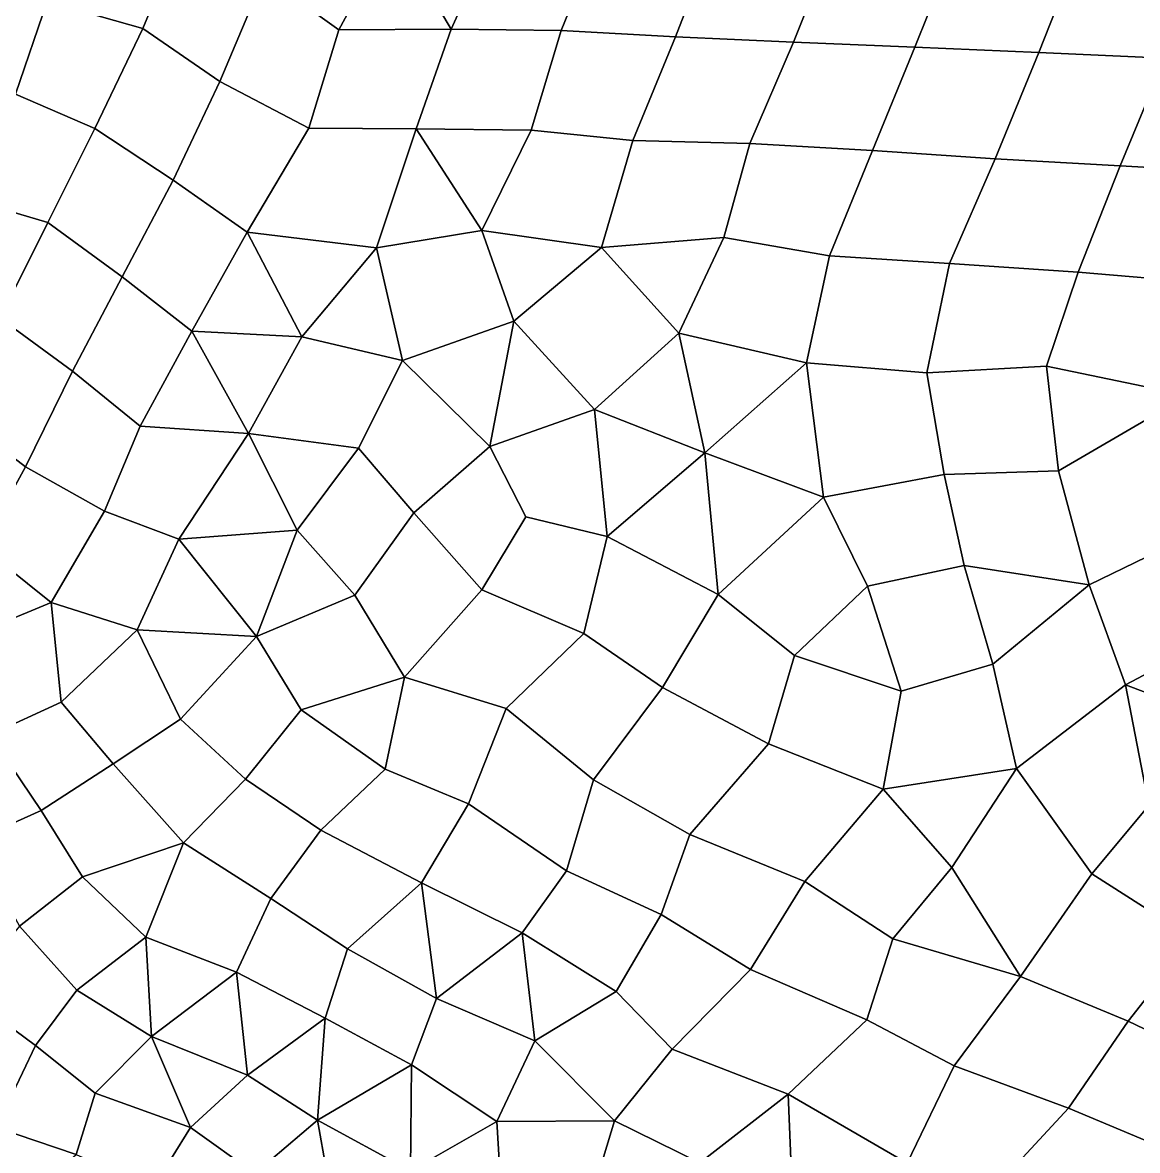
# Model space of a CAD drawing. Extents: x 391089 to 406232, y 6461839 to 6471033.
# Drawn here: x 402621.2 to 402699.2, y 6469745.9 to 6469824.8 of the extents above; entities that cross this region are included whole.
import ezdxf

# ---------------------------------------------------------------- set-up
doc = ezdxf.new("R2010")
doc.units = 0
doc.layers.add('MESH_ELEMS', color=18, linetype='CONTINUOUS')
doc.layers.add('MESH_NODES', color=18, linetype='CONTINUOUS')

msp = doc.modelspace()

# ---------------------------------------------------------------- linework, layer by layer
at = {"layer": 'MESH_ELEMS', "color": 178}
for points in [[(402647.092, 6469831.21, 1.394), (402640.958, 6469834.7, 1.335), (402638.12, 6469828.01, 1.353), (402643.343, 6469824.27, 1.364)], [(402629.634, 6469824.36, 1.213), (402632.604, 6469831.5, 1.264), (402625.86, 6469833.18, 1.178), (402622.952, 6469826.24, 1.129)], [(402638.12, 6469828.01, 1.353), (402632.604, 6469831.5, 1.264), (402629.634, 6469824.36, 1.213), (402635.022, 6469820.64, 1.273)], [(402651.213, 6469824.3, 1.424), (402654.504, 6469831.62, 1.412), (402647.092, 6469831.21, 1.394), (402651.213, 6469824.3, 1.424)], [(402658.905, 6469824.21, 1.413), (402661.578, 6469830.8, 1.357), (402654.504, 6469831.62, 1.412), (402651.213, 6469824.3, 1.424)], [(402647.092, 6469831.21, 1.394), (402643.343, 6469824.27, 1.364), (402651.213, 6469824.3, 1.424), (402647.092, 6469831.21, 1.394)], [(402666.892, 6469823.77, 1.319), (402669.593, 6469830.76, 1.342), (402661.578, 6469830.8, 1.357), (402658.905, 6469824.21, 1.413)], [(402675.148, 6469823.41, 1.317), (402677.96, 6469830.47, 1.394), (402669.593, 6469830.76, 1.342), (402666.892, 6469823.77, 1.319)], [(402683.628, 6469823.05, 1.305), (402686.501, 6469830.21, 1.328), (402677.96, 6469830.47, 1.394), (402675.148, 6469823.41, 1.317)], [(402686.501, 6469830.21, 1.328), (402683.628, 6469823.05, 1.305), (402692.293, 6469822.67, 1.391), (402695.17, 6469829.94, 1.43)], [(402701.117, 6469822.28, 1.364), (402703.984, 6469829.68, 1.396), (402695.17, 6469829.94, 1.43), (402692.293, 6469822.67, 1.391)], [(402635.022, 6469820.64, 1.273), (402641.248, 6469817.39, 1.331), (402643.343, 6469824.27, 1.364), (402638.12, 6469828.01, 1.353)], [(402620.727, 6469819.76, 1.076), (402622.952, 6469826.24, 1.129), (402617.121, 6469827.42, 1.066), (402613.873, 6469820.54, 0.961)], [(402626.282, 6469817.36, 1.166), (402629.634, 6469824.36, 1.213), (402622.952, 6469826.24, 1.129), (402620.727, 6469819.76, 1.076)], [(402626.282, 6469817.36, 1.166), (402631.77, 6469813.76, 1.231), (402635.022, 6469820.64, 1.273), (402629.634, 6469824.36, 1.213)], [(402648.748, 6469817.33, 1.378), (402651.213, 6469824.3, 1.424), (402643.343, 6469824.27, 1.364), (402641.248, 6469817.39, 1.331)], [(402656.79, 6469817.24, 1.388), (402658.905, 6469824.21, 1.413), (402651.213, 6469824.3, 1.424), (402648.748, 6469817.33, 1.378)], [(402663.903, 6469816.52, 1.357), (402666.892, 6469823.77, 1.319), (402658.905, 6469824.21, 1.413), (402656.79, 6469817.24, 1.388)], [(402672.086, 6469816.31, 1.27), (402675.148, 6469823.41, 1.317), (402666.892, 6469823.77, 1.319), (402663.903, 6469816.52, 1.357)], [(402680.669, 6469815.82, 1.268), (402683.628, 6469823.05, 1.305), (402675.148, 6469823.41, 1.317), (402672.086, 6469816.31, 1.27)], [(402689.245, 6469815.25, 1.361), (402692.293, 6469822.67, 1.391), (402683.628, 6469823.05, 1.305), (402680.669, 6469815.82, 1.268)], [(402698, 6469814.75, 1.334), (402701.117, 6469822.28, 1.364), (402692.293, 6469822.67, 1.391), (402689.245, 6469815.25, 1.361)], [(402707.008, 6469814.24, 1.279), (402710.099, 6469821.91, 1.299), (402701.117, 6469822.28, 1.364), (402698, 6469814.75, 1.334)], [(402631.77, 6469813.76, 1.231), (402636.944, 6469810.12, 1.286), (402641.248, 6469817.39, 1.331), (402635.022, 6469820.64, 1.273)], [(402623.003, 6469810.78, 1.116), (402626.282, 6469817.36, 1.166), (402620.727, 6469819.76, 1.076), (402616.611, 6469812.68, 1.011)], [(402623.003, 6469810.78, 1.116), (402628.186, 6469806.99, 1.196), (402631.77, 6469813.76, 1.231), (402626.282, 6469817.36, 1.166)], [(402645.979, 6469809.01, 1.293), (402648.748, 6469817.33, 1.378), (402641.248, 6469817.39, 1.331), (402636.944, 6469810.12, 1.286)], [(402645.979, 6469809.01, 1.293), (402653.355, 6469810.23, 1.313), (402648.748, 6469817.33, 1.378), (402645.979, 6469809.01, 1.293)], [(402656.79, 6469817.24, 1.388), (402648.748, 6469817.33, 1.378), (402653.355, 6469810.23, 1.313), (402656.79, 6469817.24, 1.388)], [(402656.79, 6469817.24, 1.388), (402653.355, 6469810.23, 1.313), (402661.709, 6469809.05, 1.335), (402663.903, 6469816.52, 1.357)], [(402670.272, 6469809.74, 1.283), (402672.086, 6469816.31, 1.27), (402663.903, 6469816.52, 1.357), (402661.709, 6469809.05, 1.335)], [(402677.666, 6469808.45, 1.24), (402680.669, 6469815.82, 1.268), (402672.086, 6469816.31, 1.27), (402670.272, 6469809.74, 1.283)], [(402686.058, 6469807.92, 1.31), (402689.245, 6469815.25, 1.361), (402680.669, 6469815.82, 1.268), (402677.666, 6469808.45, 1.24)], [(402689.245, 6469815.25, 1.361), (402686.058, 6469807.92, 1.31), (402695.063, 6469807.32, 1.303), (402698, 6469814.75, 1.334)], [(402698, 6469814.75, 1.334), (402695.063, 6469807.32, 1.303), (402703.85, 6469806.56, 1.268), (402707.008, 6469814.24, 1.279)], [(402636.944, 6469810.12, 1.286), (402631.77, 6469813.76, 1.231), (402628.186, 6469806.99, 1.196), (402633.069, 6469803.18, 1.245)], [(402619.65, 6469804.11, 1.07), (402623.003, 6469810.78, 1.116), (402616.611, 6469812.68, 1.011), (402614.145, 6469806.49, 1.047)], [(402619.65, 6469804.11, 1.07), (402624.711, 6469800.39, 1.136), (402628.186, 6469806.99, 1.196), (402623.003, 6469810.78, 1.116)], [(402647.81, 6469801.13, 1.274), (402655.594, 6469803.9, 1.314), (402653.355, 6469810.23, 1.313), (402645.979, 6469809.01, 1.293)], [(402661.709, 6469809.05, 1.335), (402653.355, 6469810.23, 1.313), (402655.594, 6469803.9, 1.314), (402661.709, 6469809.05, 1.335)], [(402636.944, 6469810.12, 1.286), (402633.069, 6469803.18, 1.245), (402640.764, 6469802.79, 1.263), (402636.944, 6469810.12, 1.286)], [(402645.979, 6469809.01, 1.293), (402636.944, 6469810.12, 1.286), (402640.764, 6469802.79, 1.263), (402645.979, 6469809.01, 1.293)], [(402661.709, 6469809.05, 1.335), (402667.126, 6469803.05, 1.299), (402670.272, 6469809.74, 1.283), (402661.709, 6469809.05, 1.335)], [(402676.06, 6469800.97, 1.288), (402677.666, 6469808.45, 1.24), (402670.272, 6469809.74, 1.283), (402667.126, 6469803.05, 1.299)], [(402645.979, 6469809.01, 1.293), (402640.764, 6469802.79, 1.263), (402647.81, 6469801.13, 1.274), (402645.979, 6469809.01, 1.293)], [(402667.126, 6469803.05, 1.299), (402661.709, 6469809.05, 1.335), (402655.594, 6469803.9, 1.314), (402661.217, 6469797.72, 1.305)], [(402684.47, 6469800.27, 1.296), (402686.058, 6469807.92, 1.31), (402677.666, 6469808.45, 1.24), (402676.06, 6469800.97, 1.288)], [(402692.828, 6469800.74, 1.287), (402695.063, 6469807.32, 1.303), (402686.058, 6469807.92, 1.31), (402684.47, 6469800.27, 1.296)], [(402702.723, 6469798.69, 1.309), (402703.85, 6469806.56, 1.268), (402695.063, 6469807.32, 1.303), (402692.828, 6469800.74, 1.287)], [(402624.711, 6469800.39, 1.136), (402629.456, 6469796.56, 1.216), (402633.069, 6469803.18, 1.245), (402628.186, 6469806.99, 1.196)], [(402616.358, 6469797.6, 1.048), (402621.433, 6469793.7, 1.102), (402624.711, 6469800.39, 1.136), (402619.65, 6469804.11, 1.07)], [(402655.594, 6469803.9, 1.314), (402647.81, 6469801.13, 1.274), (402653.914, 6469795.12, 1.323), (402655.594, 6469803.9, 1.314)], [(402661.217, 6469797.72, 1.305), (402655.594, 6469803.9, 1.314), (402653.914, 6469795.12, 1.323), (402661.217, 6469797.72, 1.305)], [(402637.037, 6469796.03, 1.261), (402633.069, 6469803.18, 1.245), (402629.456, 6469796.56, 1.216), (402637.037, 6469796.03, 1.261)], [(402637.037, 6469796.03, 1.261), (402640.764, 6469802.79, 1.263), (402633.069, 6469803.18, 1.245), (402637.037, 6469796.03, 1.261)], [(402644.726, 6469795.01, 1.267), (402647.81, 6469801.13, 1.274), (402640.764, 6469802.79, 1.263), (402637.037, 6469796.03, 1.261)], [(402668.953, 6469794.68, 1.24), (402667.126, 6469803.05, 1.299), (402661.217, 6469797.72, 1.305), (402668.953, 6469794.68, 1.24)], [(402668.953, 6469794.68, 1.24), (402676.06, 6469800.97, 1.288), (402667.126, 6469803.05, 1.299), (402668.953, 6469794.68, 1.24)], [(402653.914, 6469795.12, 1.323), (402647.81, 6469801.13, 1.274), (402644.726, 6469795.01, 1.267), (402648.603, 6469790.49, 1.283)], [(402668.953, 6469794.68, 1.24), (402677.252, 6469791.59, 1.251), (402676.06, 6469800.97, 1.288), (402668.953, 6469794.68, 1.24)], [(402684.47, 6469800.27, 1.296), (402676.06, 6469800.97, 1.288), (402677.252, 6469791.59, 1.251), (402685.689, 6469793.17, 1.285)], [(402685.689, 6469793.17, 1.285), (402693.675, 6469793.42, 1.325), (402692.828, 6469800.74, 1.287), (402684.47, 6469800.27, 1.296)], [(402692.828, 6469800.74, 1.287), (402693.675, 6469793.42, 1.325), (402702.723, 6469798.69, 1.309), (402692.828, 6469800.74, 1.287)], [(402629.456, 6469796.56, 1.216), (402624.711, 6469800.39, 1.136), (402621.433, 6469793.7, 1.102), (402626.953, 6469790.6, 1.181)], [(402693.675, 6469793.42, 1.325), (402695.825, 6469785.45, 1.332), (402703.896, 6469789.36, 1.366), (402702.723, 6469798.69, 1.309)], [(402621.433, 6469793.7, 1.102), (402616.358, 6469797.6, 1.048), (402613.601, 6469790.98, 1.02), (402618.359, 6469788.11, 1.079)], [(402661.217, 6469797.72, 1.305), (402653.914, 6469795.12, 1.323), (402656.435, 6469790.21, 1.324), (402662.101, 6469788.84, 1.303)], [(402668.953, 6469794.68, 1.24), (402661.217, 6469797.72, 1.305), (402662.101, 6469788.84, 1.303), (402668.953, 6469794.68, 1.24)], [(402632.151, 6469788.65, 1.274), (402637.037, 6469796.03, 1.261), (402629.456, 6469796.56, 1.216), (402626.953, 6469790.6, 1.181)], [(402637.037, 6469796.03, 1.261), (402632.151, 6469788.65, 1.274), (402640.425, 6469789.27, 1.267), (402637.037, 6469796.03, 1.261)], [(402637.037, 6469796.03, 1.261), (402640.425, 6469789.27, 1.267), (402644.726, 6469795.01, 1.267), (402637.037, 6469796.03, 1.261)], [(402640.425, 6469789.27, 1.267), (402644.472, 6469784.74, 1.256), (402648.603, 6469790.49, 1.283), (402644.726, 6469795.01, 1.267)], [(402656.435, 6469790.21, 1.324), (402653.914, 6469795.12, 1.323), (402648.603, 6469790.49, 1.283), (402653.344, 6469785.11, 1.301)], [(402662.101, 6469788.84, 1.303), (402669.869, 6469784.77, 1.269), (402668.953, 6469794.68, 1.24), (402662.101, 6469788.84, 1.303)], [(402668.953, 6469794.68, 1.24), (402669.869, 6469784.77, 1.269), (402677.252, 6469791.59, 1.251), (402668.953, 6469794.68, 1.24)], [(402618.359, 6469788.11, 1.079), (402623.236, 6469784.21, 1.148), (402626.953, 6469790.6, 1.181), (402621.433, 6469793.7, 1.102)], [(402680.31, 6469785.35, 1.24), (402687.074, 6469786.8, 1.284), (402685.689, 6469793.17, 1.285), (402677.252, 6469791.59, 1.251)], [(402693.675, 6469793.42, 1.325), (402685.689, 6469793.17, 1.285), (402687.074, 6469786.8, 1.284), (402695.825, 6469785.45, 1.332)], [(402675.21, 6469780.52, 1.242), (402680.31, 6469785.35, 1.24), (402677.252, 6469791.59, 1.251), (402669.869, 6469784.77, 1.269)], [(402629.244, 6469782.31, 1.224), (402632.151, 6469788.65, 1.274), (402626.953, 6469790.6, 1.181), (402623.236, 6469784.21, 1.148)], [(402653.344, 6469785.11, 1.301), (402648.603, 6469790.49, 1.283), (402644.472, 6469784.74, 1.256), (402647.946, 6469778.99, 1.256)], [(402660.489, 6469782.05, 1.323), (402662.101, 6469788.84, 1.303), (402656.435, 6469790.21, 1.324), (402653.344, 6469785.11, 1.301)], [(402637.598, 6469781.85, 1.273), (402640.425, 6469789.27, 1.267), (402632.151, 6469788.65, 1.274), (402637.598, 6469781.85, 1.273)], [(402644.472, 6469784.74, 1.256), (402640.425, 6469789.27, 1.267), (402637.598, 6469781.85, 1.273), (402644.472, 6469784.74, 1.256)], [(402705.833, 6469782.39, 1.325), (402703.896, 6469789.36, 1.366), (402695.825, 6469785.45, 1.332), (402698.355, 6469778.47, 1.318)], [(402616.251, 6469781.33, 1.045), (402623.236, 6469784.21, 1.148), (402618.359, 6469788.11, 1.079), (402616.251, 6469781.33, 1.045)], [(402629.244, 6469782.31, 1.224), (402637.598, 6469781.85, 1.273), (402632.151, 6469788.65, 1.274), (402629.244, 6469782.31, 1.224)], [(402669.869, 6469784.77, 1.269), (402662.101, 6469788.84, 1.303), (402660.489, 6469782.05, 1.323), (402665.993, 6469778.28, 1.319)], [(402682.667, 6469778.01, 1.26), (402689.089, 6469779.9, 1.303), (402687.074, 6469786.8, 1.284), (402680.31, 6469785.35, 1.24)], [(402687.074, 6469786.8, 1.284), (402689.089, 6469779.9, 1.303), (402695.825, 6469785.45, 1.332), (402687.074, 6469786.8, 1.284)], [(402655.048, 6469776.81, 1.307), (402660.489, 6469782.05, 1.323), (402653.344, 6469785.11, 1.301), (402647.946, 6469778.99, 1.256)], [(402675.21, 6469780.52, 1.242), (402682.667, 6469778.01, 1.26), (402680.31, 6469785.35, 1.24), (402675.21, 6469780.52, 1.242)], [(402689.089, 6469779.9, 1.303), (402690.732, 6469772.6, 1.304), (402698.355, 6469778.47, 1.318), (402695.825, 6469785.45, 1.332)], [(402623.938, 6469777.26, 1.129), (402623.236, 6469784.21, 1.148), (402616.251, 6469781.33, 1.045), (402618.932, 6469774.96, 1.06)], [(402623.938, 6469777.26, 1.129), (402629.244, 6469782.31, 1.224), (402623.236, 6469784.21, 1.148), (402623.938, 6469777.26, 1.129)], [(402644.472, 6469784.74, 1.256), (402637.598, 6469781.85, 1.273), (402640.717, 6469776.72, 1.232), (402647.946, 6469778.99, 1.256)], [(402665.993, 6469778.28, 1.319), (402673.4, 6469774.33, 1.268), (402675.21, 6469780.52, 1.242), (402669.869, 6469784.77, 1.269)], [(402623.938, 6469777.26, 1.129), (402627.566, 6469772.93, 1.176), (402632.282, 6469776.07, 1.239), (402629.244, 6469782.31, 1.224)], [(402632.282, 6469776.07, 1.239), (402637.598, 6469781.85, 1.273), (402629.244, 6469782.31, 1.224), (402632.282, 6469776.07, 1.239)], [(402640.717, 6469776.72, 1.232), (402637.598, 6469781.85, 1.273), (402632.282, 6469776.07, 1.239), (402636.814, 6469771.87, 1.225)], [(402661.157, 6469771.81, 1.315), (402665.993, 6469778.28, 1.319), (402660.489, 6469782.05, 1.323), (402655.048, 6469776.81, 1.307)], [(402705.833, 6469782.39, 1.325), (402698.355, 6469778.47, 1.318), (402706.698, 6469775.32, 1.333), (402705.833, 6469782.39, 1.325)], [(402682.667, 6469778.01, 1.26), (402675.21, 6469780.52, 1.242), (402673.4, 6469774.33, 1.268), (402681.423, 6469771.16, 1.248)], [(402690.732, 6469772.6, 1.304), (402689.089, 6469779.9, 1.303), (402682.667, 6469778.01, 1.26), (402681.423, 6469771.16, 1.248)], [(402646.595, 6469772.57, 1.248), (402647.946, 6469778.99, 1.256), (402640.717, 6469776.72, 1.232), (402646.595, 6469772.57, 1.248)], [(402655.048, 6469776.81, 1.307), (402647.946, 6469778.99, 1.256), (402646.595, 6469772.57, 1.248), (402652.408, 6469770.15, 1.302)], [(402667.886, 6469768, 1.278), (402673.4, 6469774.33, 1.268), (402665.993, 6469778.28, 1.319), (402661.157, 6469771.81, 1.315)], [(402700.001, 6469770.02, 1.345), (402698.355, 6469778.47, 1.318), (402690.732, 6469772.6, 1.304), (402696.015, 6469765.24, 1.368)], [(402700.001, 6469770.02, 1.345), (402706.698, 6469775.32, 1.333), (402698.355, 6469778.47, 1.318), (402700.001, 6469770.02, 1.345)], [(402623.938, 6469777.26, 1.129), (402618.932, 6469774.96, 1.06), (402622.52, 6469769.67, 1.114), (402627.566, 6469772.93, 1.176)], [(402642.084, 6469768.29, 1.21), (402646.595, 6469772.57, 1.248), (402640.717, 6469776.72, 1.232), (402636.814, 6469771.87, 1.225)], [(402652.408, 6469770.15, 1.302), (402659.268, 6469765.45, 1.278), (402661.157, 6469771.81, 1.315), (402655.048, 6469776.81, 1.307)], [(402636.814, 6469771.87, 1.225), (402632.282, 6469776.07, 1.239), (402627.566, 6469772.93, 1.176), (402632.48, 6469767.42, 1.212)], [(402617.754, 6469767.53, 1.093), (402622.52, 6469769.67, 1.114), (402618.932, 6469774.96, 1.06), (402613.16, 6469770.93, 1.04)], [(402675.948, 6469764.71, 1.262), (402681.423, 6469771.16, 1.248), (402673.4, 6469774.33, 1.268), (402667.886, 6469768, 1.278)], [(402625.419, 6469765.04, 1.181), (402632.48, 6469767.42, 1.212), (402627.566, 6469772.93, 1.176), (402622.52, 6469769.67, 1.114)], [(402649.138, 6469764.62, 1.271), (402652.408, 6469770.15, 1.302), (402646.595, 6469772.57, 1.248), (402642.084, 6469768.29, 1.21)], [(402681.423, 6469771.16, 1.248), (402686.215, 6469765.69, 1.291), (402690.732, 6469772.6, 1.304), (402681.423, 6469771.16, 1.248)], [(402696.015, 6469765.24, 1.368), (402690.732, 6469772.6, 1.304), (402686.215, 6469765.69, 1.291), (402691.019, 6469758.07, 1.36)], [(402638.581, 6469763.51, 1.21), (402642.084, 6469768.29, 1.21), (402636.814, 6469771.87, 1.225), (402632.48, 6469767.42, 1.212)], [(402659.268, 6469765.45, 1.278), (402665.889, 6469762.41, 1.226), (402667.886, 6469768, 1.278), (402661.157, 6469771.81, 1.315)], [(402682.099, 6469760.69, 1.283), (402686.215, 6469765.69, 1.291), (402681.423, 6469771.16, 1.248), (402675.948, 6469764.71, 1.262)], [(402656.173, 6469761.13, 1.276), (402659.268, 6469765.45, 1.278), (402652.408, 6469770.15, 1.302), (402649.138, 6469764.62, 1.271)], [(402703.093, 6469760.72, 1.42), (402709.185, 6469766.76, 1.401), (402700.001, 6469770.02, 1.345), (402696.015, 6469765.24, 1.368)], [(402625.419, 6469765.04, 1.181), (402622.52, 6469769.67, 1.114), (402617.754, 6469767.53, 1.093), (402621.021, 6469761.58, 1.176)], [(402643.958, 6469760.01, 1.248), (402649.138, 6469764.62, 1.271), (402642.084, 6469768.29, 1.21), (402638.581, 6469763.51, 1.21)], [(402675.948, 6469764.71, 1.262), (402667.886, 6469768, 1.278), (402665.889, 6469762.41, 1.226), (402672.146, 6469758.55, 1.272)], [(402625.419, 6469765.04, 1.181), (402629.849, 6469760.81, 1.218), (402632.48, 6469767.42, 1.212), (402625.419, 6469765.04, 1.181)], [(402629.849, 6469760.81, 1.218), (402636.194, 6469758.38, 1.239), (402638.581, 6469763.51, 1.21), (402632.48, 6469767.42, 1.212)], [(402662.734, 6469757.02, 1.222), (402665.889, 6469762.41, 1.226), (402659.268, 6469765.45, 1.278), (402656.173, 6469761.13, 1.276)], [(402686.215, 6469765.69, 1.291), (402682.099, 6469760.69, 1.283), (402691.019, 6469758.07, 1.36), (402686.215, 6469765.69, 1.291)], [(402698.55, 6469754.94, 1.443), (402703.093, 6469760.72, 1.42), (402696.015, 6469765.24, 1.368), (402691.019, 6469758.07, 1.36)], [(402625.033, 6469757.12, 1.196), (402629.849, 6469760.81, 1.218), (402625.419, 6469765.04, 1.181), (402621.021, 6469761.58, 1.176)], [(402649.138, 6469764.62, 1.271), (402643.958, 6469760.01, 1.248), (402650.177, 6469756.53, 1.288), (402649.138, 6469764.62, 1.271)], [(402649.138, 6469764.62, 1.271), (402650.177, 6469756.53, 1.288), (402656.173, 6469761.13, 1.276), (402649.138, 6469764.62, 1.271)], [(402672.146, 6469758.55, 1.272), (402680.262, 6469755.04, 1.298), (402682.099, 6469760.69, 1.283), (402675.948, 6469764.71, 1.262)], [(402636.194, 6469758.38, 1.239), (402642.393, 6469755.16, 1.272), (402643.958, 6469760.01, 1.248), (402638.581, 6469763.51, 1.21)], [(402666.656, 6469752.98, 1.222), (402672.146, 6469758.55, 1.272), (402665.889, 6469762.41, 1.226), (402662.734, 6469757.02, 1.222)], [(402625.033, 6469757.12, 1.196), (402621.021, 6469761.58, 1.176), (402617.143, 6469756.93, 1.144), (402622.125, 6469753.24, 1.173)], [(402629.849, 6469760.81, 1.218), (402625.033, 6469757.12, 1.196), (402630.246, 6469753.87, 1.234), (402629.849, 6469760.81, 1.218)], [(402636.194, 6469758.38, 1.239), (402629.849, 6469760.81, 1.218), (402630.246, 6469753.87, 1.234), (402636.194, 6469758.38, 1.239)], [(402656.173, 6469761.13, 1.276), (402650.177, 6469756.53, 1.288), (402657.054, 6469753.56, 1.236), (402656.173, 6469761.13, 1.276)], [(402656.173, 6469761.13, 1.276), (402657.054, 6469753.56, 1.236), (402662.734, 6469757.02, 1.222), (402656.173, 6469761.13, 1.276)], [(402686.385, 6469751.83, 1.318), (402691.019, 6469758.07, 1.36), (402682.099, 6469760.69, 1.283), (402680.262, 6469755.04, 1.298)], [(402704.685, 6469752, 1.429), (402711.566, 6469756.49, 1.444), (402703.093, 6469760.72, 1.42), (402698.55, 6469754.94, 1.443)], [(402650.177, 6469756.53, 1.288), (402643.958, 6469760.01, 1.248), (402642.393, 6469755.16, 1.272), (402648.424, 6469751.9, 1.296)], [(402630.246, 6469753.87, 1.234), (402636.95, 6469751.17, 1.272), (402636.194, 6469758.38, 1.239), (402630.246, 6469753.87, 1.234)], [(402642.393, 6469755.16, 1.272), (402636.194, 6469758.38, 1.239), (402636.95, 6469751.17, 1.272), (402642.393, 6469755.16, 1.272)], [(402674.782, 6469749.85, 1.287), (402680.262, 6469755.04, 1.298), (402672.146, 6469758.55, 1.272), (402666.656, 6469752.98, 1.222)], [(402694.369, 6469748.85, 1.39), (402698.55, 6469754.94, 1.443), (402691.019, 6469758.07, 1.36), (402686.385, 6469751.83, 1.318)], [(402615.586, 6469751.73, 1.14), (402619.374, 6469747.51, 1.174), (402622.125, 6469753.24, 1.173), (402617.143, 6469756.93, 1.144)], [(402626.305, 6469749.92, 1.215), (402630.246, 6469753.87, 1.234), (402625.033, 6469757.12, 1.196), (402622.125, 6469753.24, 1.173)], [(402648.424, 6469751.9, 1.296), (402654.396, 6469747.93, 1.263), (402657.054, 6469753.56, 1.236), (402650.177, 6469756.53, 1.288)], [(402662.734, 6469757.02, 1.222), (402657.054, 6469753.56, 1.236), (402662.616, 6469747.97, 1.18), (402666.656, 6469752.98, 1.222)], [(402636.95, 6469751.17, 1.272), (402641.849, 6469748.03, 1.296), (402642.393, 6469755.16, 1.272), (402636.95, 6469751.17, 1.272)], [(402641.849, 6469748.03, 1.296), (402648.424, 6469751.9, 1.296), (402642.393, 6469755.16, 1.272), (402641.849, 6469748.03, 1.296)], [(402683.087, 6469745.01, 1.293), (402686.385, 6469751.83, 1.318), (402680.262, 6469755.04, 1.298), (402674.782, 6469749.85, 1.287)], [(402703.045, 6469745.23, 1.385), (402704.685, 6469752, 1.429), (402698.55, 6469754.94, 1.443), (402694.369, 6469748.85, 1.39)], [(402626.305, 6469749.92, 1.215), (402632.977, 6469747.5, 1.268), (402630.246, 6469753.87, 1.234), (402626.305, 6469749.92, 1.215)], [(402630.246, 6469753.87, 1.234), (402632.977, 6469747.5, 1.268), (402636.95, 6469751.17, 1.272), (402630.246, 6469753.87, 1.234)], [(402654.396, 6469747.93, 1.263), (402662.616, 6469747.97, 1.18), (402657.054, 6469753.56, 1.236), (402654.396, 6469747.93, 1.263)], [(402626.305, 6469749.92, 1.215), (402622.125, 6469753.24, 1.173), (402619.374, 6469747.51, 1.174), (402624.97, 6469745.63, 1.202)], [(402668.586, 6469745.05, 1.255), (402674.782, 6469749.85, 1.287), (402666.656, 6469752.98, 1.222), (402662.616, 6469747.97, 1.18)], [(402641.849, 6469748.03, 1.296), (402648.369, 6469744.48, 1.315), (402648.424, 6469751.9, 1.296), (402641.849, 6469748.03, 1.296)], [(402648.424, 6469751.9, 1.296), (402648.369, 6469744.48, 1.315), (402654.396, 6469747.93, 1.263), (402648.424, 6469751.9, 1.296)], [(402686.385, 6469751.83, 1.318), (402683.087, 6469745.01, 1.293), (402689.129, 6469743.19, 1.337), (402694.369, 6469748.85, 1.39)], [(402636.95, 6469751.17, 1.272), (402632.977, 6469747.5, 1.268), (402637.462, 6469744.29, 1.294), (402641.849, 6469748.03, 1.296)], [(402632.977, 6469747.5, 1.268), (402626.305, 6469749.92, 1.215), (402624.97, 6469745.63, 1.202), (402630.306, 6469743.21, 1.262)], [(402668.586, 6469745.05, 1.255), (402675.092, 6469741.88, 1.323), (402674.782, 6469749.85, 1.287), (402668.586, 6469745.05, 1.255)], [(402674.782, 6469749.85, 1.287), (402675.092, 6469741.88, 1.323), (402683.087, 6469745.01, 1.293), (402674.782, 6469749.85, 1.287)], [(402697.413, 6469738.76, 1.359), (402703.045, 6469745.23, 1.385), (402694.369, 6469748.85, 1.39), (402689.129, 6469743.19, 1.337)], [(402637.462, 6469744.29, 1.294), (402643.106, 6469740.93, 1.315), (402641.849, 6469748.03, 1.296), (402637.462, 6469744.29, 1.294)], [(402648.369, 6469744.48, 1.315), (402641.849, 6469748.03, 1.296), (402643.106, 6469740.93, 1.315), (402648.369, 6469744.48, 1.315)], [(402648.369, 6469744.48, 1.315), (402654.793, 6469741.34, 1.276), (402654.396, 6469747.93, 1.263), (402648.369, 6469744.48, 1.315)], [(402654.396, 6469747.93, 1.263), (402654.793, 6469741.34, 1.276), (402660.858, 6469742.12, 1.213), (402662.616, 6469747.97, 1.18)], [(402660.858, 6469742.12, 1.213), (402666.583, 6469739.32, 1.26), (402668.586, 6469745.05, 1.255), (402662.616, 6469747.97, 1.18)], [(402619.374, 6469747.51, 1.174), (402620.45, 6469741.69, 1.185), (402624.97, 6469745.63, 1.202), (402619.374, 6469747.51, 1.174)], [(402630.306, 6469743.21, 1.262), (402635.734, 6469740.17, 1.288), (402637.462, 6469744.29, 1.294), (402632.977, 6469747.5, 1.268)]]:
    msp.add_3dface(points, dxfattribs=at)
at = {"layer": 'MESH_NODES', "color": 18}
for p in [(402629.634, 6469824.36, 1.213), (402643.343, 6469824.27, 1.364), (402651.213, 6469824.3, 1.424), (402658.905, 6469824.21, 1.413), (402666.892, 6469823.77, 1.319), (402675.148, 6469823.41, 1.317), (402683.628, 6469823.05, 1.305), (402692.293, 6469822.67, 1.391), (402635.022, 6469820.64, 1.273), (402626.282, 6469817.36, 1.166), (402641.248, 6469817.39, 1.331), (402648.748, 6469817.33, 1.378), (402656.79, 6469817.24, 1.388), (402663.903, 6469816.52, 1.357), (402672.086, 6469816.31, 1.27), (402680.669, 6469815.82, 1.268), (402689.245, 6469815.25, 1.361), (402698, 6469814.75, 1.334), (402631.77, 6469813.76, 1.231), (402623.003, 6469810.78, 1.116), (402653.355, 6469810.23, 1.313), (402636.944, 6469810.12, 1.286), (402670.272, 6469809.74, 1.283), (402645.979, 6469809.01, 1.293), (402661.709, 6469809.05, 1.335), (402677.666, 6469808.45, 1.24), (402686.058, 6469807.92, 1.31), (402695.063, 6469807.32, 1.303), (402628.186, 6469806.99, 1.196), (402655.594, 6469803.9, 1.314), (402633.069, 6469803.18, 1.245), (402640.764, 6469802.79, 1.263), (402667.126, 6469803.05, 1.299), (402647.81, 6469801.13, 1.274), (402676.06, 6469800.97, 1.288), (402692.828, 6469800.74, 1.287), (402624.711, 6469800.39, 1.136), (402684.47, 6469800.27, 1.296), (402661.217, 6469797.72, 1.305), (402629.456, 6469796.56, 1.216), (402637.037, 6469796.03, 1.261), (402644.726, 6469795.01, 1.267), (402653.914, 6469795.12, 1.323), (402668.953, 6469794.68, 1.24), (402621.433, 6469793.7, 1.102), (402685.689, 6469793.17, 1.285), (402693.675, 6469793.42, 1.325), (402677.252, 6469791.59, 1.251), (402626.953, 6469790.6, 1.181), (402648.603, 6469790.49, 1.283), (402656.435, 6469790.21, 1.324), (402640.425, 6469789.27, 1.267), (402632.151, 6469788.65, 1.274), (402662.101, 6469788.84, 1.303), (402687.074, 6469786.8, 1.284), (402653.344, 6469785.11, 1.301), (402680.31, 6469785.35, 1.24), (402695.825, 6469785.45, 1.332), (402623.236, 6469784.21, 1.148), (402644.472, 6469784.74, 1.256), (402669.869, 6469784.77, 1.269), (402629.244, 6469782.31, 1.224), (402637.598, 6469781.85, 1.273), (402660.489, 6469782.05, 1.323), (402675.21, 6469780.52, 1.242), (402689.089, 6469779.9, 1.303), (402647.946, 6469778.99, 1.256), (402665.993, 6469778.28, 1.319), (402682.667, 6469778.01, 1.26), (402698.355, 6469778.47, 1.318), (402623.938, 6469777.26, 1.129), (402640.717, 6469776.72, 1.232), (402655.048, 6469776.81, 1.307), (402632.282, 6469776.07, 1.239), (402673.4, 6469774.33, 1.268), (402627.566, 6469772.93, 1.176), (402646.595, 6469772.57, 1.248), (402690.732, 6469772.6, 1.304), (402636.814, 6469771.87, 1.225), (402661.157, 6469771.81, 1.315), (402681.423, 6469771.16, 1.248), (402652.408, 6469770.15, 1.302), (402622.52, 6469769.67, 1.114), (402642.084, 6469768.29, 1.21), (402667.886, 6469768, 1.278), (402632.48, 6469767.42, 1.212), (402659.268, 6469765.45, 1.278), (402686.215, 6469765.69, 1.291), (402696.015, 6469765.24, 1.368), (402625.419, 6469765.04, 1.181), (402649.138, 6469764.62, 1.271), (402675.948, 6469764.71, 1.262), (402638.581, 6469763.51, 1.21), (402665.889, 6469762.41, 1.226), (402629.849, 6469760.81, 1.218), (402656.173, 6469761.13, 1.276), (402682.099, 6469760.69, 1.283), (402643.958, 6469760.01, 1.248), (402636.194, 6469758.38, 1.239), (402672.146, 6469758.55, 1.272), (402691.019, 6469758.07, 1.36), (402625.033, 6469757.12, 1.196), (402650.177, 6469756.53, 1.288), (402662.734, 6469757.02, 1.222), (402642.393, 6469755.16, 1.272), (402680.262, 6469755.04, 1.298), (402698.55, 6469754.94, 1.443), (402630.246, 6469753.87, 1.234), (402657.054, 6469753.56, 1.236), (402622.125, 6469753.24, 1.173), (402666.656, 6469752.98, 1.222), (402648.424, 6469751.9, 1.296), (402686.385, 6469751.83, 1.318), (402636.95, 6469751.17, 1.272), (402626.305, 6469749.92, 1.215), (402674.782, 6469749.85, 1.287), (402694.369, 6469748.85, 1.39), (402641.849, 6469748.03, 1.296), (402654.396, 6469747.93, 1.263), (402662.616, 6469747.97, 1.18), (402632.977, 6469747.5, 1.268)]:
    msp.add_point(p, dxfattribs=at)

doc.saveas('drawing.dxf')
